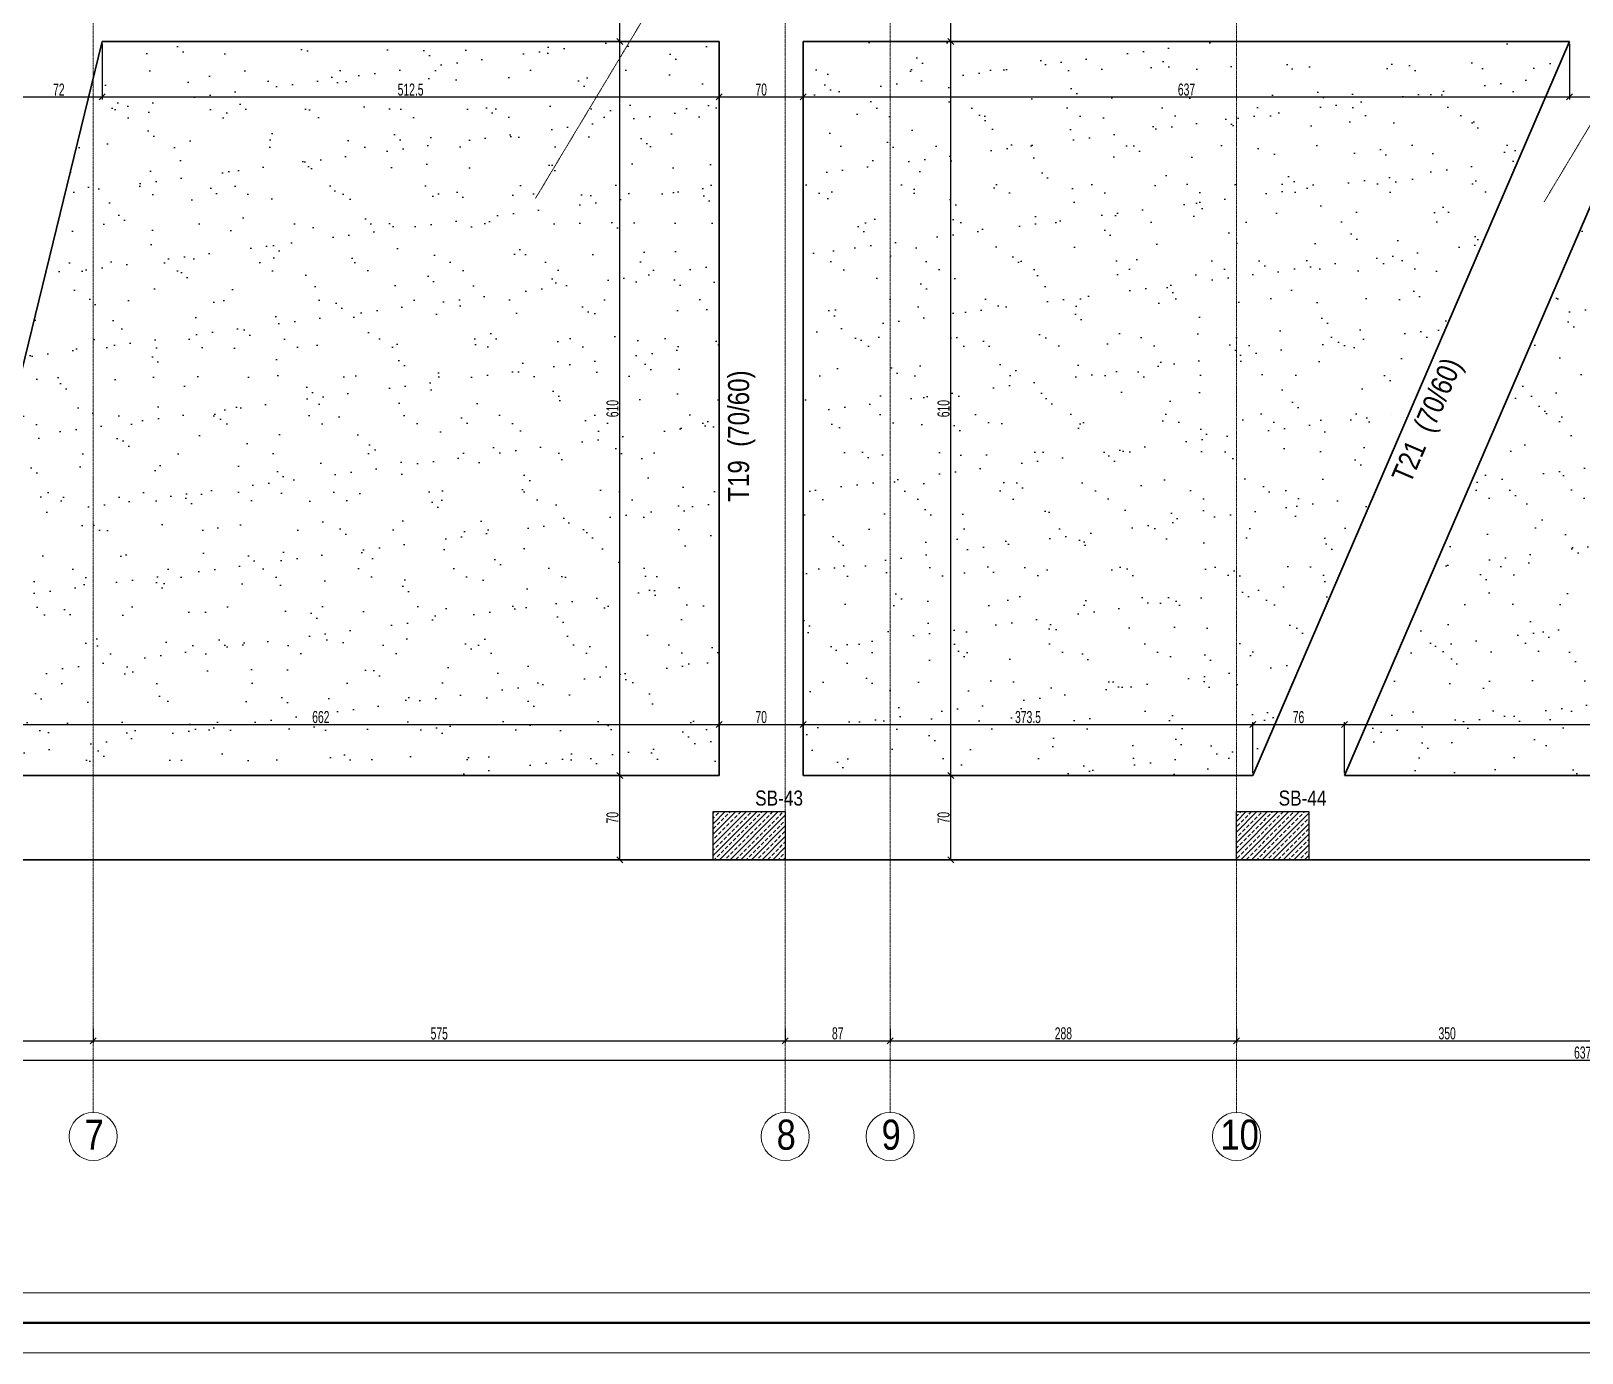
# Model space of a CAD drawing. Header units: millimetres. Extents: x -267 to 94375, y 6431 to 10838.
# Drawn here: x 3430 to 4719, y 6532 to 7631 of the extents above; entities that cross this region are included whole.
import ezdxf

# ---------------------------------------------------------------- set-up
doc = ezdxf.new("R2010")
doc.units = ezdxf.units.MM
doc.header["$LTSCALE"] = 0.0001
doc.linetypes.add('DASHED', pattern=[19.05, 12.7, -6.35])
for name, color, linetype, lineweight in [('AKS BALONU (BEYKENT)', 7, 'Continuous', 20), ('AKS CIZGISI (BEYKENT)', 252, 'DASHED', 20), ('AKS NO (BEYKENT)', 3, 'Continuous', 20), ('AKS OLCU (BEYKENT)', 200, 'Continuous', 20), ('KOLON (BEYKENT)', 3, 'Continuous', 30), ('KOLON ISMI (BEYKENT)', 91, 'Continuous', 20), ('OLCU (BEYKENT)', 14, 'Continuous', 20), ('SHEETSUMMARY-50', 152, 'Continuous', 20), ('SheetView', 40, 'Continuous', 20), ('SheetViewOut', 231, 'Continuous', 20), ('TARAMA (BEYKENT)', 252, 'Continuous', 25), ('TEMEL (BEYKENT)', 2, 'Continuous', 35), ('TEMEL ISMI (BEYKENT)', 40, 'Continuous', 20)]:
    doc.layers.add(name, color=color, linetype=linetype, lineweight=lineweight)
doc.styles.add('DSMOLC-50', font='bahnschrift light condensed', dxfattribs={"width": 0.75, "height": 10})
doc.styles.add('YAZI (BEYKENT)', font='')
doc.styles.get('YAZI (BEYKENT)').set_extended_font_data('Bahnschrift Light Condensed')
doc.dimstyles.new('DSMOLC-50', dxfattribs={"dimtxt": 10, "dimasz": 5, "dimexe": 2, "dimexo": 2, "dimgap": 1, "dimtad": 1, "dimdec": 1, "dimrnd": 0.5, "dimzin": 12, "dimdsep": 46, "dimtxsty": 'DSMOLC-50', "dimblk": 'OBLIQUE', "dimblk1": 'OBLIQUE', "dimblk2": 'OBLIQUE', "dimcen": 0, "dimclrt": 7, "dimadec": 0, "dimazin": 0, "dimtfac": 1, "dimtdec": 4, "dimtix": 1, "dimtmove": 2, "dimatfit": 3, "dimfxl": 1, "dimtzin": 0, "dimarcsym": 0})
pattern_1 = [(45, (404.937, 6438.231), (-4.419417, 4.419417), []), (45, (409.3565, 6438.231), (-4.419417, 4.419417), [3.125, -1.5625])]
pattern_2 = [(37.5, (-1463.6, 5137.655), (-1.60003, 48.94132), [0, -38.608, 0, -43.18, 0, -41.275]), (7.5, (-1463.6, 5137.655), (44.9523, 71.6825), [0, -20.828, 0, -34.798, 0, -13.335]), (327.5, (-1494.84, 5137.655), (79.09924, 0.14372), [0, -12.7, 0, -45.72, 0, -59.69]), (317.5, (-1494.84, 5137.655), (76.35565, 22.29293), [0, -6.35, 0, -29.972, 0, -34.29])]

# ---------------------------------------------------------------- blocks, each defined once
blk = doc.blocks.new('_Oblique')
at = {"color": 0, "linetype": 'ByBlock', "lineweight": -2}
blk.add_line((-0.5, -0.5), (0.5, 0.5), dxfattribs=at)
blk = doc.blocks.new('*D61')
at = {"layer": 'AKS OLCU (BEYKENT)', "color": 0, "lineweight": -2, "transparency": 16777216}
for p, q in [((3261.7, 6801.3), (3261.7, 6789.3)), ((3481.7, 6801.3), (3481.7, 6789.3)), ((3261.7, 6791.3), (3481.7, 6791.3))]:
    blk.add_line(p, q, dxfattribs=at)
at = {"layer": 'DEFPOINTS', "color": 0, "lineweight": -3, "transparency": 16777216}
for p in [(3261.7, 6803.3), (3481.7, 6803.3), (3481.7, 6791.3)]:
    blk.add_point(p, dxfattribs=at)
at = {"layer": 'AKS OLCU (BEYKENT)', "color": 0, "lineweight": -2, "transparency": 16777216, "xscale": 5, "yscale": 5, "zscale": 5, "rotation": 180}
blk.add_blockref('_Oblique', (3261.7, 6791.3), dxfattribs=at)
at = {"layer": 'AKS OLCU (BEYKENT)', "color": 0, "lineweight": -2, "transparency": 16777216, "xscale": 5, "yscale": 5, "zscale": 5}
blk.add_blockref('_Oblique', (3481.7, 6791.3), dxfattribs=at)
at = {"layer": 'AKS OLCU (BEYKENT)', "color": 7, "transparency": 16777216, "insert": (3371.7, 6797.4), "char_height": 10, "attachment_point": 5, "style": 'DSMOLC-50'}
blk.add_mtext('220', dxfattribs=at)
blk = doc.blocks.new('*D62')
at = {"layer": 'AKS OLCU (BEYKENT)', "color": 0, "lineweight": -2, "transparency": 16777216}
for p, q in [((3481.7, 6801.3), (3481.7, 6789.3)), ((4056.7, 6801.3), (4056.7, 6789.3)), ((3481.7, 6791.3), (4056.7, 6791.3))]:
    blk.add_line(p, q, dxfattribs=at)
at = {"layer": 'DEFPOINTS', "color": 0, "lineweight": -3, "transparency": 16777216}
for p in [(3481.7, 6803.3), (4056.7, 6803.3), (4056.7, 6791.3)]:
    blk.add_point(p, dxfattribs=at)
at = {"layer": 'AKS OLCU (BEYKENT)', "color": 0, "lineweight": -2, "transparency": 16777216, "xscale": 5, "yscale": 5, "zscale": 5, "rotation": 180}
blk.add_blockref('_Oblique', (3481.7, 6791.3), dxfattribs=at)
at = {"layer": 'AKS OLCU (BEYKENT)', "color": 0, "lineweight": -2, "transparency": 16777216, "xscale": 5, "yscale": 5, "zscale": 5}
blk.add_blockref('_Oblique', (4056.7, 6791.3), dxfattribs=at)
at = {"layer": 'AKS OLCU (BEYKENT)', "color": 7, "transparency": 16777216, "insert": (3769.2, 6797.3), "char_height": 10, "attachment_point": 5, "style": 'DSMOLC-50'}
blk.add_mtext('575', dxfattribs=at)
blk = doc.blocks.new('*D63')
at = {"layer": 'AKS OLCU (BEYKENT)', "color": 0, "lineweight": -2, "transparency": 16777216}
for p, q in [((4056.7, 6801.3), (4056.7, 6789.3)), ((4143.9, 6801.3), (4143.9, 6789.3)), ((4056.7, 6791.3), (4143.9, 6791.3))]:
    blk.add_line(p, q, dxfattribs=at)
at = {"layer": 'DEFPOINTS', "color": 0, "lineweight": -3, "transparency": 16777216}
for p in [(4056.7, 6803.3), (4143.9, 6803.3), (4143.9, 6791.3)]:
    blk.add_point(p, dxfattribs=at)
at = {"layer": 'AKS OLCU (BEYKENT)', "color": 0, "lineweight": -2, "transparency": 16777216, "xscale": 5, "yscale": 5, "zscale": 5, "rotation": 180}
blk.add_blockref('_Oblique', (4056.7, 6791.3), dxfattribs=at)
at = {"layer": 'AKS OLCU (BEYKENT)', "color": 0, "lineweight": -2, "transparency": 16777216, "xscale": 5, "yscale": 5, "zscale": 5}
blk.add_blockref('_Oblique', (4143.9, 6791.3), dxfattribs=at)
at = {"layer": 'AKS OLCU (BEYKENT)', "color": 7, "transparency": 16777216, "insert": (4100.3, 6797.4), "char_height": 10, "attachment_point": 5, "style": 'DSMOLC-50'}
blk.add_mtext('87', dxfattribs=at)
blk = doc.blocks.new('*D64')
at = {"layer": 'AKS OLCU (BEYKENT)', "color": 0, "lineweight": -2, "transparency": 16777216}
for p, q in [((4143.9, 6801.3), (4143.9, 6789.3)), ((4431.7, 6801.3), (4431.7, 6789.3)), ((4143.9, 6791.3), (4431.7, 6791.3))]:
    blk.add_line(p, q, dxfattribs=at)
at = {"layer": 'DEFPOINTS', "color": 0, "lineweight": -3, "transparency": 16777216}
for p in [(4143.9, 6803.3), (4431.7, 6803.3), (4431.7, 6791.3)]:
    blk.add_point(p, dxfattribs=at)
at = {"layer": 'AKS OLCU (BEYKENT)', "color": 0, "lineweight": -2, "transparency": 16777216, "xscale": 5, "yscale": 5, "zscale": 5, "rotation": 180}
blk.add_blockref('_Oblique', (4143.9, 6791.3), dxfattribs=at)
at = {"layer": 'AKS OLCU (BEYKENT)', "color": 0, "lineweight": -2, "transparency": 16777216, "xscale": 5, "yscale": 5, "zscale": 5}
blk.add_blockref('_Oblique', (4431.7, 6791.3), dxfattribs=at)
at = {"layer": 'AKS OLCU (BEYKENT)', "color": 7, "transparency": 16777216, "insert": (4287.8, 6797.4), "char_height": 10, "attachment_point": 5, "style": 'DSMOLC-50'}
blk.add_mtext('288', dxfattribs=at)
blk = doc.blocks.new('*D65')
at = {"layer": 'AKS OLCU (BEYKENT)', "color": 0, "lineweight": -2, "transparency": 16777216}
for p, q in [((4431.7, 6801.3), (4431.7, 6789.3)), ((4781.7, 6801.3), (4781.7, 6789.3)), ((4431.7, 6791.3), (4781.7, 6791.3))]:
    blk.add_line(p, q, dxfattribs=at)
at = {"layer": 'DEFPOINTS', "color": 0, "lineweight": -3, "transparency": 16777216}
for p in [(4431.7, 6803.3), (4781.7, 6803.3), (4781.7, 6791.3)]:
    blk.add_point(p, dxfattribs=at)
at = {"layer": 'AKS OLCU (BEYKENT)', "color": 0, "lineweight": -2, "transparency": 16777216, "xscale": 5, "yscale": 5, "zscale": 5, "rotation": 180}
blk.add_blockref('_Oblique', (4431.7, 6791.3), dxfattribs=at)
at = {"layer": 'AKS OLCU (BEYKENT)', "color": 0, "lineweight": -2, "transparency": 16777216, "xscale": 5, "yscale": 5, "zscale": 5}
blk.add_blockref('_Oblique', (4781.7, 6791.3), dxfattribs=at)
at = {"layer": 'AKS OLCU (BEYKENT)', "color": 7, "transparency": 16777216, "insert": (4606.7, 6797.4), "char_height": 10, "attachment_point": 5, "style": 'DSMOLC-50'}
blk.add_mtext('350', dxfattribs=at)
blk = doc.blocks.new('*D81')
at = {"layer": 'AKS OLCU (BEYKENT)', "color": 0, "lineweight": -2, "transparency": 16777216}
for p, q in [((1536.7, 6801.3), (1536.7, 6773.3)), ((7906.7, 6801.3), (7906.7, 6773.3)), ((1536.7, 6775.3), (7906.7, 6775.3))]:
    blk.add_line(p, q, dxfattribs=at)
at = {"layer": 'DEFPOINTS', "color": 0, "lineweight": -3, "transparency": 16777216}
for p in [(1536.7, 6803.3), (7906.7, 6803.3), (7906.7, 6775.3)]:
    blk.add_point(p, dxfattribs=at)
at = {"layer": 'AKS OLCU (BEYKENT)', "color": 0, "lineweight": -2, "transparency": 16777216, "xscale": 5, "yscale": 5, "zscale": 5, "rotation": 180}
blk.add_blockref('_Oblique', (1536.7, 6775.3), dxfattribs=at)
at = {"layer": 'AKS OLCU (BEYKENT)', "color": 0, "lineweight": -2, "transparency": 16777216, "xscale": 5, "yscale": 5, "zscale": 5}
blk.add_blockref('_Oblique', (7906.7, 6775.3), dxfattribs=at)
at = {"layer": 'AKS OLCU (BEYKENT)', "color": 7, "transparency": 16777216, "insert": (4721.7, 6781.4), "char_height": 10, "attachment_point": 5, "style": 'DSMOLC-50'}
blk.add_mtext('6370', dxfattribs=at)
blk = doc.blocks.new('*D106')
at = {"layer": 'DEFPOINTS', "color": 0, "lineweight": -3, "transparency": 16777216}
for p in [(4001.7, 7066.2), (4001.7, 7054.2), (3339.9, 7011.7)]:
    blk.add_point(p, dxfattribs=at)
at = {"layer": 'OLCU (BEYKENT)', "color": 0, "lineweight": -2, "transparency": 16777216}
for p, q in [((4001.7, 7064.2), (4001.7, 7052.2)), ((3339.9, 7013.7), (3339.9, 7056.2)), ((3339.9, 7054.2), (4001.7, 7054.2))]:
    blk.add_line(p, q, dxfattribs=at)
at = {"layer": 'OLCU (BEYKENT)', "color": 0, "lineweight": -2, "transparency": 16777216, "xscale": 5, "yscale": 5, "zscale": 5, "rotation": 180}
blk.add_blockref('_Oblique', (3339.9, 7054.2), dxfattribs=at)
at = {"layer": 'OLCU (BEYKENT)', "color": 0, "lineweight": -2, "transparency": 16777216, "xscale": 5, "yscale": 5, "zscale": 5}
blk.add_blockref('_Oblique', (4001.7, 7054.2), dxfattribs=at)
at = {"layer": 'OLCU (BEYKENT)', "color": 7, "transparency": 16777216, "insert": (3670.8, 7060.3), "char_height": 10, "attachment_point": 5, "style": 'DSMOLC-50'}
blk.add_mtext('662', dxfattribs=at)
blk = doc.blocks.new('*D107')
at = {"layer": 'DEFPOINTS', "color": 0, "lineweight": -3, "transparency": 16777216}
for p in [(4001.7, 7066.2), (4071.7, 7066.2), (4071.7, 7054.2)]:
    blk.add_point(p, dxfattribs=at)
at = {"layer": 'OLCU (BEYKENT)', "color": 0, "lineweight": -2, "transparency": 16777216}
for p, q in [((4001.7, 7064.2), (4001.7, 7052.2)), ((4071.7, 7064.2), (4071.7, 7052.2)), ((4001.7, 7054.2), (4071.7, 7054.2))]:
    blk.add_line(p, q, dxfattribs=at)
at = {"layer": 'OLCU (BEYKENT)', "color": 0, "lineweight": -2, "transparency": 16777216, "xscale": 5, "yscale": 5, "zscale": 5, "rotation": 180}
blk.add_blockref('_Oblique', (4001.7, 7054.2), dxfattribs=at)
at = {"layer": 'OLCU (BEYKENT)', "color": 0, "lineweight": -2, "transparency": 16777216, "xscale": 5, "yscale": 5, "zscale": 5}
blk.add_blockref('_Oblique', (4071.7, 7054.2), dxfattribs=at)
at = {"layer": 'OLCU (BEYKENT)', "color": 7, "transparency": 16777216, "insert": (4036.7, 7060.3), "char_height": 10, "attachment_point": 5, "style": 'DSMOLC-50'}
blk.add_mtext('70', dxfattribs=at)
blk = doc.blocks.new('*D108')
at = {"layer": 'DEFPOINTS', "color": 0, "lineweight": -3, "transparency": 16777216}
for p in [(4071.7, 7066.2), (4445.1, 7054.2), (4445.1, 7011.7)]:
    blk.add_point(p, dxfattribs=at)
at = {"layer": 'OLCU (BEYKENT)', "color": 0, "lineweight": -2, "transparency": 16777216}
for p, q in [((4071.7, 7064.2), (4071.7, 7052.2)), ((4071.7, 7054.2), (4445.1, 7054.2)), ((4445.1, 7013.7), (4445.1, 7056.2))]:
    blk.add_line(p, q, dxfattribs=at)
at = {"layer": 'OLCU (BEYKENT)', "color": 0, "lineweight": -2, "transparency": 16777216, "xscale": 5, "yscale": 5, "zscale": 5, "rotation": 180}
blk.add_blockref('_Oblique', (4071.7, 7054.2), dxfattribs=at)
at = {"layer": 'OLCU (BEYKENT)', "color": 0, "lineweight": -2, "transparency": 16777216, "xscale": 5, "yscale": 5, "zscale": 5}
blk.add_blockref('_Oblique', (4445.1, 7054.2), dxfattribs=at)
at = {"layer": 'OLCU (BEYKENT)', "color": 7, "transparency": 16777216, "insert": (4258.4, 7060.3), "char_height": 10, "attachment_point": 5, "style": 'DSMOLC-50'}
blk.add_mtext('373.5', dxfattribs=at)
blk = doc.blocks.new('*D109')
at = {"layer": 'DEFPOINTS', "color": 0, "lineweight": -3, "transparency": 16777216}
for p in [(4521.3, 7054.2), (4445.1, 7011.7), (4521.3, 7011.7)]:
    blk.add_point(p, dxfattribs=at)
at = {"layer": 'OLCU (BEYKENT)', "color": 0, "lineweight": -2, "transparency": 16777216}
for p, q in [((4445.1, 7013.7), (4445.1, 7056.2)), ((4445.1, 7054.2), (4521.3, 7054.2)), ((4521.3, 7013.7), (4521.3, 7056.2))]:
    blk.add_line(p, q, dxfattribs=at)
at = {"layer": 'OLCU (BEYKENT)', "color": 0, "lineweight": -2, "transparency": 16777216, "xscale": 5, "yscale": 5, "zscale": 5, "rotation": 180}
blk.add_blockref('_Oblique', (4445.1, 7054.2), dxfattribs=at)
at = {"layer": 'OLCU (BEYKENT)', "color": 0, "lineweight": -2, "transparency": 16777216, "xscale": 5, "yscale": 5, "zscale": 5}
blk.add_blockref('_Oblique', (4521.3, 7054.2), dxfattribs=at)
at = {"layer": 'OLCU (BEYKENT)', "color": 7, "transparency": 16777216, "insert": (4483.2, 7060.2), "char_height": 10, "attachment_point": 5, "style": 'DSMOLC-50'}
blk.add_mtext('76', dxfattribs=at)
blk = doc.blocks.new('*D110')
at = {"layer": 'DEFPOINTS', "color": 0, "lineweight": -3, "transparency": 16777216}
for p in [(4985.1, 7054.2), (4521.3, 7011.7), (4985.1, 7011.7)]:
    blk.add_point(p, dxfattribs=at)
at = {"layer": 'OLCU (BEYKENT)', "color": 0, "lineweight": -2, "transparency": 16777216}
for p, q in [((4521.3, 7013.7), (4521.3, 7056.2)), ((4521.3, 7054.2), (4985.1, 7054.2)), ((4985.1, 7013.7), (4985.1, 7056.2))]:
    blk.add_line(p, q, dxfattribs=at)
at = {"layer": 'OLCU (BEYKENT)', "color": 0, "lineweight": -2, "transparency": 16777216, "xscale": 5, "yscale": 5, "zscale": 5, "rotation": 180}
blk.add_blockref('_Oblique', (4521.3, 7054.2), dxfattribs=at)
at = {"layer": 'OLCU (BEYKENT)', "color": 0, "lineweight": -2, "transparency": 16777216, "xscale": 5, "yscale": 5, "zscale": 5}
blk.add_blockref('_Oblique', (4985.1, 7054.2), dxfattribs=at)
at = {"layer": 'OLCU (BEYKENT)', "color": 7, "transparency": 16777216, "insert": (4753.2, 7060.2), "char_height": 10, "attachment_point": 5, "style": 'DSMOLC-50'}
blk.add_mtext('464', dxfattribs=at)
blk = doc.blocks.new('*D125')
at = {"layer": 'DEFPOINTS', "color": 0, "lineweight": -3, "transparency": 16777216}
for p in [(3417.1, 7621.8), (3489.1, 7621.8), (3489.1, 7575.7)]:
    blk.add_point(p, dxfattribs=at)
at = {"layer": 'OLCU (BEYKENT)', "color": 0, "lineweight": -2, "transparency": 16777216}
for p, q in [((3417.1, 7619.8), (3417.1, 7573.7)), ((3489.1, 7619.8), (3489.1, 7573.7)), ((3417.1, 7575.7), (3489.1, 7575.7))]:
    blk.add_line(p, q, dxfattribs=at)
at = {"layer": 'OLCU (BEYKENT)', "color": 0, "lineweight": -2, "transparency": 16777216, "xscale": 5, "yscale": 5, "zscale": 5, "rotation": 180}
blk.add_blockref('_Oblique', (3417.1, 7575.7), dxfattribs=at)
at = {"layer": 'OLCU (BEYKENT)', "color": 0, "lineweight": -2, "transparency": 16777216, "xscale": 5, "yscale": 5, "zscale": 5}
blk.add_blockref('_Oblique', (3489.1, 7575.7), dxfattribs=at)
at = {"layer": 'OLCU (BEYKENT)', "color": 7, "transparency": 16777216, "insert": (3453.1, 7581.8), "char_height": 10, "attachment_point": 5, "style": 'DSMOLC-50'}
blk.add_mtext('72', dxfattribs=at)
blk = doc.blocks.new('*D126')
at = {"layer": 'DEFPOINTS', "color": 0, "lineweight": -3, "transparency": 16777216}
for p in [(3489.1, 7621.8), (4001.7, 7587.7), (4001.7, 7575.7)]:
    blk.add_point(p, dxfattribs=at)
at = {"layer": 'OLCU (BEYKENT)', "color": 0, "lineweight": -2, "transparency": 16777216}
for p, q in [((3489.1, 7619.8), (3489.1, 7573.7)), ((4001.7, 7585.7), (4001.7, 7573.7)), ((3489.1, 7575.7), (4001.7, 7575.7))]:
    blk.add_line(p, q, dxfattribs=at)
at = {"layer": 'OLCU (BEYKENT)', "color": 0, "lineweight": -2, "transparency": 16777216, "xscale": 5, "yscale": 5, "zscale": 5, "rotation": 180}
blk.add_blockref('_Oblique', (3489.1, 7575.7), dxfattribs=at)
at = {"layer": 'OLCU (BEYKENT)', "color": 0, "lineweight": -2, "transparency": 16777216, "xscale": 5, "yscale": 5, "zscale": 5}
blk.add_blockref('_Oblique', (4001.7, 7575.7), dxfattribs=at)
at = {"layer": 'OLCU (BEYKENT)', "color": 7, "transparency": 16777216, "insert": (3745.4, 7581.8), "char_height": 10, "attachment_point": 5, "style": 'DSMOLC-50'}
blk.add_mtext('512.5', dxfattribs=at)
blk = doc.blocks.new('*D127')
at = {"layer": 'DEFPOINTS', "color": 0, "lineweight": -3, "transparency": 16777216}
for p in [(4001.7, 7587.7), (4071.7, 7587.7), (4071.7, 7575.7)]:
    blk.add_point(p, dxfattribs=at)
at = {"layer": 'OLCU (BEYKENT)', "color": 0, "lineweight": -2, "transparency": 16777216}
for p, q in [((4001.7, 7585.7), (4001.7, 7573.7)), ((4071.7, 7585.7), (4071.7, 7573.7)), ((4001.7, 7575.7), (4071.7, 7575.7))]:
    blk.add_line(p, q, dxfattribs=at)
at = {"layer": 'OLCU (BEYKENT)', "color": 0, "lineweight": -2, "transparency": 16777216, "xscale": 5, "yscale": 5, "zscale": 5, "rotation": 180}
blk.add_blockref('_Oblique', (4001.7, 7575.7), dxfattribs=at)
at = {"layer": 'OLCU (BEYKENT)', "color": 0, "lineweight": -2, "transparency": 16777216, "xscale": 5, "yscale": 5, "zscale": 5}
blk.add_blockref('_Oblique', (4071.7, 7575.7), dxfattribs=at)
at = {"layer": 'OLCU (BEYKENT)', "color": 7, "transparency": 16777216, "insert": (4036.7, 7581.8), "char_height": 10, "attachment_point": 5, "style": 'DSMOLC-50'}
blk.add_mtext('70', dxfattribs=at)
blk = doc.blocks.new('*D128')
at = {"layer": 'DEFPOINTS', "color": 0, "lineweight": -3, "transparency": 16777216}
for p in [(4708.4, 7621.8), (4071.7, 7587.7), (4708.4, 7575.7)]:
    blk.add_point(p, dxfattribs=at)
at = {"layer": 'OLCU (BEYKENT)', "color": 0, "lineweight": -2, "transparency": 16777216}
for p, q in [((4708.4, 7619.8), (4708.4, 7573.7)), ((4071.7, 7585.7), (4071.7, 7573.7)), ((4071.7, 7575.7), (4708.4, 7575.7))]:
    blk.add_line(p, q, dxfattribs=at)
at = {"layer": 'OLCU (BEYKENT)', "color": 0, "lineweight": -2, "transparency": 16777216, "xscale": 5, "yscale": 5, "zscale": 5, "rotation": 180}
blk.add_blockref('_Oblique', (4071.7, 7575.7), dxfattribs=at)
at = {"layer": 'OLCU (BEYKENT)', "color": 0, "lineweight": -2, "transparency": 16777216, "xscale": 5, "yscale": 5, "zscale": 5}
blk.add_blockref('_Oblique', (4708.4, 7575.7), dxfattribs=at)
at = {"layer": 'OLCU (BEYKENT)', "color": 7, "transparency": 16777216, "insert": (4390.1, 7581.8), "char_height": 10, "attachment_point": 5, "style": 'DSMOLC-50'}
blk.add_mtext('637', dxfattribs=at)
blk = doc.blocks.new('*D129')
at = {"layer": 'DEFPOINTS', "color": 0, "lineweight": -3, "transparency": 16777216}
for p in [(4708.4, 7621.8), (4784.7, 7621.8), (4784.7, 7575.7)]:
    blk.add_point(p, dxfattribs=at)
at = {"layer": 'OLCU (BEYKENT)', "color": 0, "lineweight": -2, "transparency": 16777216}
for p, q in [((4708.4, 7619.8), (4708.4, 7573.7)), ((4784.7, 7619.8), (4784.7, 7573.7)), ((4708.4, 7575.7), (4784.7, 7575.7))]:
    blk.add_line(p, q, dxfattribs=at)
at = {"layer": 'OLCU (BEYKENT)', "color": 0, "lineweight": -2, "transparency": 16777216, "xscale": 5, "yscale": 5, "zscale": 5, "rotation": 180}
blk.add_blockref('_Oblique', (4708.4, 7575.7), dxfattribs=at)
at = {"layer": 'OLCU (BEYKENT)', "color": 0, "lineweight": -2, "transparency": 16777216, "xscale": 5, "yscale": 5, "zscale": 5}
blk.add_blockref('_Oblique', (4784.7, 7575.7), dxfattribs=at)
at = {"layer": 'OLCU (BEYKENT)', "color": 7, "transparency": 16777216, "insert": (4746.6, 7581.8), "char_height": 10, "attachment_point": 5, "style": 'DSMOLC-50'}
blk.add_mtext('76', dxfattribs=at)
blk = doc.blocks.new('*D235')
at = {"layer": 'DEFPOINTS', "color": 0, "lineweight": -3, "transparency": 16777216}
for p in [(4182.4, 7011.7), (4194.4, 7011.7), (4182.4, 6941.8)]:
    blk.add_point(p, dxfattribs=at)
at = {"layer": 'OLCU (BEYKENT)', "color": 0, "lineweight": -2, "transparency": 16777216}
for p, q in [((4184.4, 7011.7), (4196.4, 7011.7)), ((4194.4, 6941.8), (4194.4, 7011.7)), ((4184.4, 6941.8), (4196.4, 6941.8))]:
    blk.add_line(p, q, dxfattribs=at)
at = {"layer": 'OLCU (BEYKENT)', "color": 0, "lineweight": -2, "transparency": 16777216, "xscale": 5, "yscale": 5, "zscale": 5}
for p, rotation in [((4194.4, 7011.7), 90), ((4194.4, 6941.8), 270)]:
    blk.add_blockref('_Oblique', p, dxfattribs=dict(at, rotation=rotation))
at = {"layer": 'OLCU (BEYKENT)', "color": 7, "transparency": 16777216, "insert": (4188.3, 6976.7), "char_height": 10, "attachment_point": 5, "rotation": 90, "style": 'DSMOLC-50'}
blk.add_mtext('70', dxfattribs=at)
blk = doc.blocks.new('*D236')
at = {"layer": 'DEFPOINTS', "color": 0, "lineweight": -3, "transparency": 16777216}
for p in [(4182.4, 7621.8), (4194.4, 7621.8), (4182.4, 7011.7)]:
    blk.add_point(p, dxfattribs=at)
at = {"layer": 'OLCU (BEYKENT)', "color": 0, "lineweight": -2, "transparency": 16777216}
for p, q in [((4184.4, 7621.8), (4196.4, 7621.8)), ((4194.4, 7011.7), (4194.4, 7621.8)), ((4184.4, 7011.7), (4196.4, 7011.7))]:
    blk.add_line(p, q, dxfattribs=at)
at = {"layer": 'OLCU (BEYKENT)', "color": 0, "lineweight": -2, "transparency": 16777216, "xscale": 5, "yscale": 5, "zscale": 5}
for p, rotation in [((4194.4, 7621.8), 90), ((4194.4, 7011.7), 270)]:
    blk.add_blockref('_Oblique', p, dxfattribs=dict(at, rotation=rotation))
at = {"layer": 'OLCU (BEYKENT)', "color": 7, "transparency": 16777216, "insert": (4188.3, 7316.7), "char_height": 10, "attachment_point": 5, "rotation": 90, "style": 'DSMOLC-50'}
blk.add_mtext('610', dxfattribs=at)
blk = doc.blocks.new('*D237')
at = {"layer": 'DEFPOINTS', "color": 0, "lineweight": -3, "transparency": 16777216}
for p in [(4182.4, 7691.8), (4194.4, 7691.8), (4182.4, 7621.8)]:
    blk.add_point(p, dxfattribs=at)
at = {"layer": 'OLCU (BEYKENT)', "color": 0, "lineweight": -2, "transparency": 16777216}
for p, q in [((4184.4, 7691.8), (4196.4, 7691.8)), ((4194.4, 7621.8), (4194.4, 7691.8)), ((4184.4, 7621.8), (4196.4, 7621.8))]:
    blk.add_line(p, q, dxfattribs=at)
at = {"layer": 'OLCU (BEYKENT)', "color": 0, "lineweight": -2, "transparency": 16777216, "xscale": 5, "yscale": 5, "zscale": 5}
for p, rotation in [((4194.4, 7691.8), 90), ((4194.4, 7621.8), 270)]:
    blk.add_blockref('_Oblique', p, dxfattribs=dict(at, rotation=rotation))
at = {"layer": 'OLCU (BEYKENT)', "color": 7, "transparency": 16777216, "insert": (4188.3, 7656.8), "char_height": 10, "attachment_point": 5, "rotation": 90, "style": 'DSMOLC-50'}
blk.add_mtext('70', dxfattribs=at)
blk = doc.blocks.new('*D238')
at = {"layer": 'DEFPOINTS', "color": 0, "lineweight": -3, "transparency": 16777216}
for p in [(3907.3, 7011.7), (3919.3, 7011.7), (3907.3, 6941.8)]:
    blk.add_point(p, dxfattribs=at)
at = {"layer": 'OLCU (BEYKENT)', "color": 0, "lineweight": -2, "transparency": 16777216}
for p, q in [((3909.3, 7011.7), (3921.3, 7011.7)), ((3919.3, 6941.8), (3919.3, 7011.7)), ((3909.3, 6941.8), (3921.3, 6941.8))]:
    blk.add_line(p, q, dxfattribs=at)
at = {"layer": 'OLCU (BEYKENT)', "color": 0, "lineweight": -2, "transparency": 16777216, "xscale": 5, "yscale": 5, "zscale": 5}
for p, rotation in [((3919.3, 7011.7), 90), ((3919.3, 6941.8), 270)]:
    blk.add_blockref('_Oblique', p, dxfattribs=dict(at, rotation=rotation))
at = {"layer": 'OLCU (BEYKENT)', "color": 7, "transparency": 16777216, "insert": (3913.2, 6976.7), "char_height": 10, "attachment_point": 5, "rotation": 90, "style": 'DSMOLC-50'}
blk.add_mtext('70', dxfattribs=at)
blk = doc.blocks.new('*D239')
at = {"layer": 'DEFPOINTS', "color": 0, "lineweight": -3, "transparency": 16777216}
for p in [(3907.3, 7621.8), (3919.3, 7621.8), (3907.3, 7011.7)]:
    blk.add_point(p, dxfattribs=at)
at = {"layer": 'OLCU (BEYKENT)', "color": 0, "lineweight": -2, "transparency": 16777216}
for p, q in [((3909.3, 7621.8), (3921.3, 7621.8)), ((3919.3, 7011.7), (3919.3, 7621.8)), ((3909.3, 7011.7), (3921.3, 7011.7))]:
    blk.add_line(p, q, dxfattribs=at)
at = {"layer": 'OLCU (BEYKENT)', "color": 0, "lineweight": -2, "transparency": 16777216, "xscale": 5, "yscale": 5, "zscale": 5}
for p, rotation in [((3919.3, 7621.8), 90), ((3919.3, 7011.7), 270)]:
    blk.add_blockref('_Oblique', p, dxfattribs=dict(at, rotation=rotation))
at = {"layer": 'OLCU (BEYKENT)', "color": 7, "transparency": 16777216, "insert": (3913.2, 7316.7), "char_height": 10, "attachment_point": 5, "rotation": 90, "style": 'DSMOLC-50'}
blk.add_mtext('610', dxfattribs=at)
blk = doc.blocks.new('*D240')
at = {"layer": 'DEFPOINTS', "color": 0, "lineweight": -3, "transparency": 16777216}
for p in [(3907.3, 7691.8), (3919.3, 7691.8), (3907.3, 7621.8)]:
    blk.add_point(p, dxfattribs=at)
at = {"layer": 'OLCU (BEYKENT)', "color": 0, "lineweight": -2, "transparency": 16777216}
for p, q in [((3909.3, 7691.8), (3921.3, 7691.8)), ((3919.3, 7621.8), (3919.3, 7691.8)), ((3909.3, 7621.8), (3921.3, 7621.8))]:
    blk.add_line(p, q, dxfattribs=at)
at = {"layer": 'OLCU (BEYKENT)', "color": 0, "lineweight": -2, "transparency": 16777216, "xscale": 5, "yscale": 5, "zscale": 5}
for p, rotation in [((3919.3, 7691.8), 90), ((3919.3, 7621.8), 270)]:
    blk.add_blockref('_Oblique', p, dxfattribs=dict(at, rotation=rotation))
at = {"layer": 'OLCU (BEYKENT)', "color": 7, "transparency": 16777216, "insert": (3913.2, 7656.8), "char_height": 10, "attachment_point": 5, "rotation": 90, "style": 'DSMOLC-50'}
blk.add_mtext('70', dxfattribs=at)

msp = doc.modelspace()

# ---------------------------------------------------------------- hatches: boundary and pattern name
at = {"layer": 'TARAMA (BEYKENT)', "lineweight": -3}
h = msp.add_hatch(dxfattribs=at)
h.set_pattern_fill('AR-SAND', color=256, style=0)
h.set_pattern_definition(pattern_2)
h.paths.add_polyline_path([(4001.67, 7621.77), (3489.14, 7621.77), (3339.91, 7011.67), (4001.67, 7011.67)])
h = msp.add_hatch(dxfattribs=at)
h.set_pattern_fill('AR-SAND', color=256, style=0)
h.set_pattern_definition(pattern_2)
h.paths.add_polyline_path([(4708.44, 7621.77), (4071.67, 7621.77), (4071.67, 7011.67), (4445.09, 7011.67)])
h = msp.add_hatch(dxfattribs=at)
h.set_pattern_fill('AR-SAND', color=256, style=0)
h.set_pattern_definition(pattern_2)
h.paths.add_polyline_path([(5248.44, 7621.77), (4784.68, 7621.77), (4521.33, 7011.67), (4985.09, 7011.67)])
at = {"layer": 'TARAMA (BEYKENT)'}
h = msp.add_hatch(dxfattribs=at)
h.set_pattern_fill('ANSI33', color=256, style=0, pattern_type=0)
h.set_pattern_definition(pattern_1)
h.paths.add_polyline_path([(3996.67, 6981.77), (4056.67, 6981.77), (4056.67, 6941.77), (3996.67, 6941.77)], flags=0)
h = msp.add_hatch(dxfattribs=at)
h.set_pattern_fill('ANSI33', color=256, style=0, pattern_type=0)
h.set_pattern_definition(pattern_1)
h.paths.add_polyline_path([(4431.64, 6981.77), (4491.64, 6981.77), (4491.64, 6941.77), (4431.64, 6941.77)], flags=0)

# ---------------------------------------------------------------- linework, layer by layer
at = {"layer": 'AKS BALONU (BEYKENT)'}
for centre in [(3481.67, 6711.77), (4056.67, 6711.77), (4143.88, 6711.77), (4431.67, 6711.77)]:
    msp.add_circle(centre, 20, dxfattribs=at)
at = {"layer": 'AKS CIZGISI (BEYKENT)'}
for p, q in [((5392.14, 10061.32), (3849.31, 7491.62)), ((6009.43, 9690.7), (4687.32, 7488.64)), ((3481.67, 6731.77), (3481.67, 8197.07)), ((4056.67, 6731.77), (4056.67, 7748.07)), ((4143.88, 6731.77), (4143.88, 7748.07)), ((4431.67, 6731.77), (4431.67, 7748.07)), ((1336.67, 6941.77), (8121.66, 6941.77))]:
    msp.add_line(p, q, dxfattribs=at)
at = {"layer": 'KOLON (BEYKENT)'}
for points in [[(3996.67, 6981.77), (4056.67, 6981.77), (4056.67, 6941.77), (3996.67, 6941.77)], [(4431.64, 6981.77), (4491.64, 6981.77), (4491.64, 6941.77), (4431.64, 6941.77)]]:
    msp.add_lwpolyline(points, close=True, dxfattribs=at)
at = {"layer": 'SHEETSUMMARY-50', "const_width": 2, "flags": 128}
msp.add_lwpolyline([(857.59, 6556.81), (8913.61, 6556.81), (8913.61, 10706.81), (857.59, 10706.81)], close=True, dxfattribs=at)
at = {"layer": 'SheetView'}
msp.add_lwpolyline([(882.59, 6581.81), (8288.61, 6581.81), (8288.61, 10681.81), (882.59, 10681.81)], close=True, dxfattribs=at)
at = {"layer": 'SheetViewOut'}
msp.add_lwpolyline([(832.59, 6531.81), (8938.61, 6531.81), (8938.61, 10731.81), (832.59, 10731.81)], close=True, dxfattribs=at)
at = {"layer": 'TEMEL (BEYKENT)'}
for p, q in [((3489.14, 7621.77), (3339.91, 7011.67)), ((3489.14, 7621.77), (4001.67, 7621.77)), ((4001.67, 7621.77), (4001.67, 7011.67)), ((4071.67, 7621.77), (4708.44, 7621.77)), ((4071.67, 7621.77), (4071.67, 7011.67)), ((4708.44, 7621.77), (4445.09, 7011.67)), ((4784.68, 7621.77), (4521.33, 7011.67)), ((3339.91, 7011.67), (4001.67, 7011.67)), ((4071.67, 7011.67), (4445.09, 7011.67)), ((4521.33, 7011.67), (4985.09, 7011.67))]:
    msp.add_line(p, q, dxfattribs=at)
at = {"layer": 'TEMEL (BEYKENT)', "flags": 128}
msp.add_lwpolyline([(2418.92, 9052.91), (4159.33, 8008), (5289.22, 9889.83), (7906.66, 8318.33), (7906.66, 6941.77), (1516.67, 6941.77), (1516.67, 7550.16)], close=True, dxfattribs=at)

# ---------------------------------------------------------------- texts
at = {"layer": 'AKS NO (BEYKENT)', "style": 'YAZI (BEYKENT)'}
for s, p in [('7', (3474.55, 6700.77)), ('8', (4049.55, 6700.77)), ('9', (4136.76, 6700.77)), ('10', (4418.33, 6700.77))]:
    msp.add_text(s, height=25, dxfattribs=at).set_placement(p)
at = {"layer": 'KOLON ISMI (BEYKENT)', "style": 'YAZI (BEYKENT)'}
for s, p in [('SB-43', (4031.67, 6986.77)), ('SB-44', (4466.64, 6986.77))]:
    msp.add_text(s, height=12.5, dxfattribs=at).set_placement(p)
at = {"layer": 'TEMEL ISMI (BEYKENT)', "style": 'YAZI (BEYKENT)'}
for s, rotation, p in [('T19  (70/60)', 90, (4026.67, 7239.25)), ('T21  (70/60)', 66.6524, (4576.08, 7253.5))]:
    msp.add_text(s, height=17.5, rotation=rotation, dxfattribs=at).set_placement(p)

# ---------------------------------------------------------------- dimensions: what is measured, and where the dimension line sits
at = {"layer": 'AKS OLCU (BEYKENT)'}
for base, p1, p2, picture, middle in [((7906.66, 6775.26), (1536.67, 6803.26), (7906.66, 6803.26), '*D81', (4721.67, 6781.36)), ((3481.67, 6791.26), (3261.67, 6803.26), (3481.67, 6803.26), '*D61', (3371.67, 6797.36)), ((4056.67, 6791.26), (3481.67, 6803.26), (4056.67, 6803.26), '*D62', (3769.17, 6797.31)), ((4143.88, 6791.26), (4056.67, 6803.26), (4143.88, 6803.26), '*D63', (4100.27, 6797.36)), ((4431.67, 6791.26), (4143.88, 6803.26), (4431.67, 6803.26), '*D64', (4287.77, 6797.36)), ((4781.67, 6791.26), (4431.67, 6803.26), (4781.67, 6803.26), '*D65', (4606.67, 6797.36))]:
    dim = msp.add_linear_dim(base=base, p1=p1, p2=p2, dimstyle='DSMOLC-50', dxfattribs=at)
    dim.commit()
    dim.dimension.update_dxf_attribs({"geometry": picture, "text_midpoint": middle})
at = {"layer": 'OLCU (BEYKENT)'}
for base, p1, p2, picture, middle in [((3919.27, 7691.77), (3907.27, 7621.77), (3907.27, 7691.77), '*D240', (3913.17, 7656.77)), ((4194.36, 7691.77), (4182.36, 7621.77), (4182.36, 7691.77), '*D237', (4188.26, 7656.77)), ((3919.27, 7621.77), (3907.27, 7011.67), (3907.27, 7621.77), '*D239', (3913.17, 7316.72)), ((4194.36, 7621.77), (4182.36, 7011.67), (4182.36, 7621.77), '*D236', (4188.26, 7316.72)), ((3919.27, 7011.67), (3907.27, 6941.77), (3907.27, 7011.67), '*D238', (3913.17, 6976.72)), ((4194.36, 7011.67), (4182.36, 6941.77), (4182.36, 7011.67), '*D235', (4188.26, 6976.72))]:
    dim = msp.add_linear_dim(base=base, p1=p1, p2=p2, angle=90, dimstyle='DSMOLC-50', dxfattribs=at)
    dim.commit()
    dim.dimension.update_dxf_attribs({"geometry": picture, "text_midpoint": middle})
for base, p1, p2, picture, middle in [((3489.14, 7575.73), (3417.08, 7621.77), (3489.14, 7621.77), '*D125', (3453.11, 7581.79)), ((4001.67, 7575.73), (3489.14, 7621.77), (4001.67, 7587.73), '*D126', (3745.41, 7581.84)), ((4708.44, 7575.73), (4071.67, 7587.73), (4708.44, 7621.77), '*D128', (4390.05, 7581.84)), ((4784.68, 7575.73), (4708.44, 7621.77), (4784.68, 7621.77), '*D129', (4746.56, 7581.79)), ((4071.67, 7575.73), (4001.67, 7587.73), (4071.67, 7587.73), '*D127', (4036.67, 7581.84)), ((4001.67, 7054.19), (3339.91, 7011.67), (4001.67, 7066.19), '*D106', (3670.79, 7060.29)), ((4071.67, 7054.19), (4001.67, 7066.19), (4071.67, 7066.19), '*D107', (4036.67, 7060.29)), ((4445.09, 7054.19), (4071.67, 7066.19), (4445.09, 7011.67), '*D108', (4258.38, 7060.29)), ((4521.33, 7054.19), (4445.09, 7011.67), (4521.33, 7011.67), '*D109', (4483.21, 7060.24)), ((4985.09, 7054.19), (4521.33, 7011.67), (4985.09, 7011.67), '*D110', (4753.21, 7060.24))]:
    dim = msp.add_linear_dim(base=base, p1=p1, p2=p2, dimstyle='DSMOLC-50', dxfattribs=at)
    dim.commit()
    dim.dimension.update_dxf_attribs({"geometry": picture, "text_midpoint": middle})

doc.saveas('drawing.dxf')
